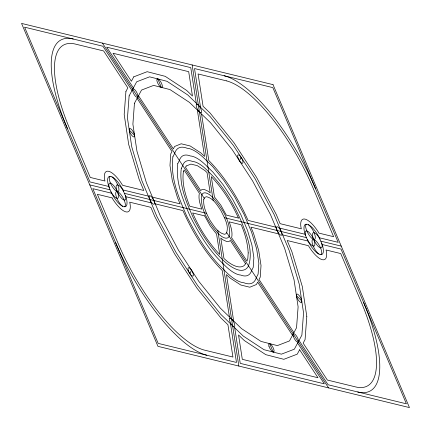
<?xml version="1.0" encoding="UTF-8"?>
<svg xmlns="http://www.w3.org/2000/svg" width="431" height="431" viewBox="0 0 431 431"><rect width="100%" height="100%" fill="white"/><g stroke="black" fill="none" stroke-linecap="round" stroke-linejoin="round"><path stroke-width="0.65" d="M189.904 273.717L191.483 270.124M239.517 160.876L241.096 157.283M108.806 186.494L89.96 181.909L24.599 27.18L102.912 46.246L131.978 90.558M122.986 189.947L148.366 196.127M152.423 197.118L180.083 203.852L177.583 197.926L172.308 180.524L169.981 165.509L170.757 153.899L171.974 151.54L137.09 98.354M275.748 227.142L248.067 220.403C238.359 198.551 225.602 177.604 208.776 160.499L201.579 114.096M279.805 228.134L305.164 234.308M319.344 237.761L338.195 242.346L272.834 87.617L194.521 68.551L200.523 107.287M89.761 184.883L110.013 189.818L111.925 193.805A17.154 5.797 61.1 0 0 121.623 205.792L123.729 206.772L125.399 206.713A17.154 5.797 61.1 0 0 126.035 197.242L122.716 189.387A17.154 5.797 61.1 0 0 113.019 177.394L110.907 176.419L109.237 176.473A17.154 5.797 61.1 0 0 108.607 185.95L110.013 189.818M124.624 193.374L206.589 213.329M224.411 217.671L306.376 237.626L308.284 241.613A17.154 5.797 61.1 0 0 317.981 253.606L320.093 254.581L321.763 254.527A17.154 5.797 61.1 0 0 322.393 245.05L319.075 237.195A17.154 5.797 61.1 0 0 309.377 225.208L307.271 224.228L305.601 224.287A17.154 5.797 61.1 0 0 304.965 233.758L306.376 237.626M320.987 241.182L341.239 246.117M111.656 193.239L92.805 188.654L158.166 343.383L236.479 362.449L230.477 323.713M125.836 196.692L151.195 202.866M155.252 203.858L182.933 210.597C192.641 232.449 205.398 253.396 222.224 270.501L229.421 316.904M278.577 233.882L250.917 227.148L253.417 233.074L258.692 250.476L261.019 265.491L260.243 277.101L259.026 279.46L293.91 332.646M282.634 234.873L308.014 241.053M322.194 244.506L341.04 249.091L406.401 403.82L328.088 384.754L299.022 340.442M129.252 130.076L134.574 135.35M296.426 295.65L301.748 300.924M133.394 87.919L106.662 47.157L190.771 67.64L196.283 103.192M138.507 95.714L173.359 148.851L174.577 146.492L181.192 143.782L190.141 145.958L200.819 152.881L204.542 156.442L197.339 109.997M102.422 43.1L204.272 198.379M226.728 232.621L328.578 387.9M292.493 335.286L257.641 282.149L256.423 284.508L249.808 287.218L240.859 285.042L230.181 278.119L226.458 274.558L233.661 321.003M297.605 343.081L324.338 383.843L240.229 363.36L234.717 327.808M157.816 78.943L161.377 87.374M269.623 343.626L273.184 352.057M192.156 64.952L213.183 200.55M217.817 230.45L238.844 366.048M206.858 355.236A114.371 38.645 61.1 0 1 115.427 242.206M67.333 128.352A114.371 38.645 61.1 0 1 73.292 39.032M363.667 302.648A114.371 38.645 61.1 0 1 357.708 391.968M224.142 75.764A114.371 38.645 61.1 0 1 315.573 188.794M109.312 187.884A8.577 2.898 61.1 0 1 113.137 185.001A8.577 2.898 61.1 0 1 118.385 197.43A8.577 2.898 61.1 0 1 110.972 191.811M125.329 195.308A8.577 2.898 61.1 0 1 121.504 198.19A8.577 2.898 61.1 0 1 116.251 185.756A8.577 2.898 61.1 0 1 123.67 191.38M111.963 176.909A8.577 2.898 61.1 0 1 118.945 189.085A8.577 2.898 61.1 0 1 112.96 187.63A8.577 2.898 61.1 0 1 110.072 176.446M122.673 206.282A8.577 2.898 61.1 0 1 115.697 194.101A8.577 2.898 61.1 0 1 121.677 195.561A8.577 2.898 61.1 0 1 124.564 206.74M321.688 243.116A8.577 2.898 61.1 0 1 317.862 245.999A8.577 2.898 61.1 0 1 312.615 233.57A8.577 2.898 61.1 0 1 320.028 239.189M305.671 235.692A8.577 2.898 61.1 0 1 309.496 232.81A8.577 2.898 61.1 0 1 314.749 245.244A8.577 2.898 61.1 0 1 307.33 239.62M308.327 224.718A8.577 2.898 61.1 0 1 315.303 236.899A8.577 2.898 61.1 0 1 309.323 235.439A8.577 2.898 61.1 0 1 306.436 224.26M319.037 254.091A8.577 2.898 61.1 0 1 312.055 241.915A8.577 2.898 61.1 0 1 318.04 243.37A8.577 2.898 61.1 0 1 320.928 254.554M172.89 156.841C170.094 177.669 178.784 197.781 186.871 216.475C196.735 235.752 208.033 254.85 223.921 269.806A57.571 19.449 61.1 0 0 243.908 282.758A57.571 19.449 61.1 0 0 256.289 277.688L258.11 274.159L258.848 263.104L256.628 248.806L251.607 232.234L244.129 214.525L234.696 196.886L223.958 180.508L212.639 166.522L207.079 161.194A57.571 19.449 61.1 0 0 187.092 148.242A57.571 19.449 61.1 0 0 174.711 153.312L172.89 156.841M177.782 163.581C175.309 182.011 183.003 199.812 190.157 216.362C198.89 233.424 208.895 250.33 222.951 263.567A50.96 17.218 61.1 0 0 240.649 275.032A50.96 17.218 61.1 0 0 251.602 270.544L253.218 267.419L253.87 257.636L251.903 244.98L247.464 230.316L240.843 214.638L232.492 199.02L222.983 184.527L212.968 172.147L208.049 167.433A50.96 17.218 61.1 0 0 190.351 155.968A50.96 17.218 61.1 0 0 179.398 160.456L177.782 163.581M181.289 168.402C178.989 186.057 186.639 202.926 193.681 218.673C201.25 233.516 210.43 247.712 222.321 259.478A61.568 20.801 61.1 0 0 248.531 265.862C253.45 251.149 246.855 235.493 241.489 221.83C233.683 203.48 223.129 185.836 208.739 171.899A46.219 15.618 61.1 0 0 192.689 161.501A46.219 15.618 61.1 0 0 182.749 165.569L181.289 168.402M183.428 171.344C181.737 183.283 185.389 195.189 189.71 206.196L201.81 209.143C200.043 204.132 198.185 198.605 199.354 193.282L184.102 170.035L183.428 171.344M248.202 252.922L247.83 258.476L246.99 261.111L231.646 237.718C232.815 232.395 230.957 226.868 229.19 221.857L241.225 224.788C245.045 233.699 247.658 243.213 248.202 252.922M125.917 91.464L124.193 114.522L128.691 144.466L139.105 179.253L143.814 190.48L122.549 185.303L121.488 183.514A22.924 7.747 61.1 0 0 104.582 179.398L104.965 181.02L90.257 177.443L69.768 128.944A108.655 36.71 61.1 0 1 75.425 44.091L103.645 50.96L127.845 87.865L125.917 91.464M129.117 95.892L127.452 118.132L131.794 147.003L141.831 180.546L156.895 216.47L175.95 252.329L197.705 285.678L220.667 314.242L243.278 336.078L263.998 349.697L281.411 354.169L294.335 349.196L301.883 335.108L303.548 312.868L299.206 283.997L289.169 250.454L274.105 214.53L255.05 178.671L233.295 145.322L210.333 116.758L187.722 94.922L167.002 81.303L149.589 76.831L136.665 81.804L129.117 95.892M134.45 103.278L132.893 124.144L136.961 151.233L146.384 182.706L160.515 216.41L178.391 250.055L198.804 281.341L220.349 308.143L241.565 328.632L261.003 341.411L277.343 345.608L289.465 340.937L296.55 327.722L298.107 306.856L294.039 279.767L284.616 248.294L270.485 214.59L252.609 180.945L232.196 149.659L210.651 122.857L189.435 102.368L169.997 89.589L153.657 85.392L141.535 90.063L134.45 103.278M203.788 199.284C202.915 206.853 206.686 214.013 210.139 220.494C213.808 225.86 217.623 232.735 224.438 234.302L226.189 233.629C229.75 225.952 224.142 217.38 220.861 210.506C217.192 205.14 213.377 198.265 206.562 196.698L204.811 197.371L203.788 199.284M306.807 316.478L305.083 339.536L303.155 343.135L327.355 380.04L355.575 386.909A108.655 36.71 61.1 0 0 361.232 302.056L340.743 253.557L326.035 249.98L326.418 251.602A22.924 7.747 61.1 0 1 309.512 247.486L308.451 245.697L287.186 240.52L291.895 251.747L302.309 286.534L306.807 316.478M132.586 89.276L132.581 90.769L133.287 92.897A4.854 1.643 61.1 0 0 135.943 96.754L137.177 97.454L137.893 96.997L137.898 95.504L137.193 93.376A4.854 1.643 61.1 0 0 134.542 89.513L133.303 88.818L132.586 89.276M149.25 196.094L149.115 196.66A4.768 1.611 61.1 0 0 151.631 202.624L152.337 203.394A4.768 1.611 61.1 0 0 154.368 203.89L154.503 203.324A4.768 1.611 61.1 0 0 151.987 197.36L151.281 196.59A4.768 1.611 61.1 0 0 149.25 196.094M201.843 194.677C199.418 209.062 209.261 223.333 218.318 233.688A25.461 8.604 61.1 0 0 229.157 236.323C231.582 221.938 221.739 207.667 212.682 197.312A25.461 8.604 61.1 0 0 201.843 194.677M276.632 227.11L276.497 227.676A4.768 1.611 61.1 0 0 279.013 233.64L279.719 234.41A4.768 1.611 61.1 0 0 281.75 234.906L281.885 234.34A4.768 1.611 61.1 0 0 279.369 228.376L278.663 227.606A4.768 1.611 61.1 0 0 276.632 227.11M186.165 166.032L185.492 167.347L200.738 190.599L201.692 189.672L204.547 189.575L208.151 191.245L210.193 192.899L207.042 172.594L204.978 170.611L197.323 165.655L190.906 164.092L186.165 166.032M133.745 76.853L131.385 81.254L113.014 53.245L188.692 71.67L192.468 96.032L186.693 90.456L165.208 76.33L147.149 71.691L133.745 76.853M299.615 349.746L297.255 354.147L283.851 359.309L265.792 354.67L244.307 340.544L238.532 334.968L242.308 359.33L317.986 377.755L299.615 349.746M245.605 263.799L244.183 265.544A57.743 19.508 61.1 0 1 227.369 261.45L223.975 258.535L220.807 238.101L222.849 239.755L226.453 241.425L229.308 241.328L230.262 240.401L245.605 263.799M196.687 104.442L196.374 104.744A4.768 1.611 61.1 0 0 196.902 108.149L197.436 109.258A4.768 1.611 61.1 0 0 201.18 112.841L201.487 112.539A4.768 1.611 61.1 0 0 200.959 109.14L200.431 108.03A4.768 1.611 61.1 0 0 196.687 104.442M229.82 318.159L229.513 318.461A4.768 1.611 61.1 0 0 230.041 321.86L230.569 322.97A4.768 1.611 61.1 0 0 234.313 326.558L234.626 326.256A4.768 1.611 61.1 0 0 234.098 322.851L233.564 321.741A4.768 1.611 61.1 0 0 229.82 318.159M157.66 78.841L157.218 78.927A4.854 1.643 61.1 0 0 157.644 82.919A4.854 1.643 61.1 0 0 160.962 87.267L161.975 87.391A4.854 1.643 61.1 0 0 161.55 83.398A4.854 1.643 61.1 0 0 158.231 79.051L157.66 78.841M273.033 84.643L21.55 23.409L157.967 346.357L409.45 407.591L273.033 84.643M226.28 80.823L198.061 73.954L203.071 106.274L210.145 113.1L233.958 142.726L256.515 177.308L276.276 214.493L280.123 223.673L301.328 228.834L300.946 227.207A22.924 7.747 61.1 0 1 317.852 231.323L318.913 233.117L333.621 236.694L313.138 188.202A108.655 36.71 61.1 0 0 226.28 80.823M238.44 218.059L226.34 215.112L220.828 205.167L214.428 196.956L211.282 176.651C222.779 188.595 231.609 203.006 238.44 218.059M204.66 215.888L192.625 212.957C199.267 228.139 208.281 242.459 219.74 254.479L216.572 234.044L210.172 225.833L204.66 215.888M112.087 197.883L97.379 194.306L117.862 242.798A108.655 36.71 61.1 0 0 204.72 350.177L232.939 357.046L227.929 324.726L220.855 317.9L197.042 288.274L174.485 253.692L154.724 216.507L150.877 207.327L129.672 202.166L130.054 203.793A22.924 7.747 61.1 0 1 113.148 199.677L112.087 197.883M293.339 336.299A4.768 1.611 61.1 0 0 298.004 342.063A4.768 1.611 61.1 0 0 295.935 335.232A4.768 1.611 61.1 0 0 293.339 336.299M296.63 296.598A4.768 1.611 61.1 0 0 301.291 302.503A4.768 1.611 61.1 0 0 299.346 295.758A4.768 1.611 61.1 0 0 296.63 296.598M188.309 270.469A4.768 1.611 61.1 0 0 192.986 276.104A4.768 1.611 61.1 0 0 190.788 269.192A4.768 1.611 61.1 0 0 188.309 270.469M237.923 157.627A4.768 1.611 61.1 0 0 242.594 163.263A4.768 1.611 61.1 0 0 240.401 156.345A4.768 1.611 61.1 0 0 237.923 157.627M129.456 131.029A4.768 1.611 61.1 0 0 134.111 136.929A4.768 1.611 61.1 0 0 132.166 130.184A4.768 1.611 61.1 0 0 129.456 131.029M268.982 346.271A4.768 1.611 61.1 0 0 273.647 352.041A4.768 1.611 61.1 0 0 271.578 345.209A4.768 1.611 61.1 0 0 268.982 346.271"/></g></svg>
